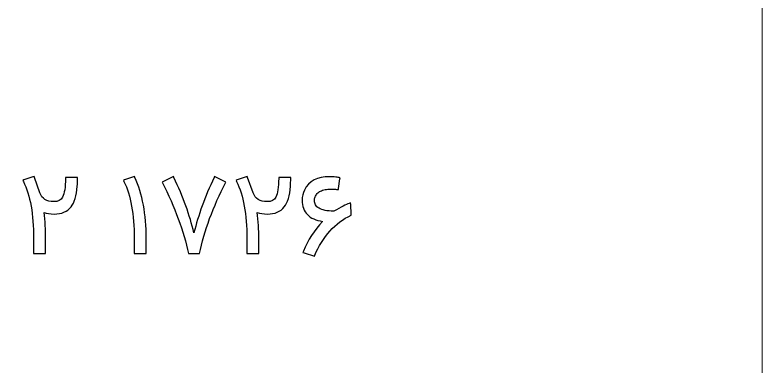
# Model space of a CAD drawing. Header units: millimetres. Extents: x -33 to 258, y -95 to 44.
# Drawn here: x 169.33 to 187.44, y -31.85 to -23.34 of the extents above; entities that cross this region are included whole.
import ezdxf

# ---------------------------------------------------------------- set-up
doc = ezdxf.new("R2010")
doc.units = ezdxf.units.MM
doc.header["$MEASUREMENT"] = 0
doc.layers.add('Layer 1', color=7, linetype='Continuous')

msp = doc.modelspace()

# ---------------------------------------------------------------- linework, layer by layer
at = {"layer": 'Layer 1', "color": 250, "lineweight": 18}
msp.add_open_spline([(150.0391, -3.4437), (150.0391, -3.4437), (185.0439, -3.4437), (185.0439, -3.4437), (186.3644, -3.4437), (187.4415, -4.5208), (187.4415, -5.8413), (187.4415, -5.8413), (187.4415, -40.8461), (187.4415, -40.8461), (187.4415, -42.1666), (186.3644, -43.2437), (185.0439, -43.2437), (185.0439, -43.2437), (150.0391, -43.2437), (150.0391, -43.2437), (148.7186, -43.2437), (147.6415, -42.1666), (147.6415, -40.8461), (147.6415, -40.8461), (147.6415, -5.8413), (147.6415, -5.8413), (147.6415, -4.5208), (148.7186, -3.4437), (150.0391, -3.4437)], degree=3, knots=[0, 0, 0, 0, 0.125, 0.125, 0.125, 0.25, 0.25, 0.25, 0.375, 0.375, 0.375, 0.5, 0.5, 0.5, 0.625, 0.625, 0.625, 0.75, 0.75, 0.75, 0.875, 0.875, 0.875, 1, 1, 1, 1], dxfattribs=at)
at = {"layer": 'Layer 1', "color": 250}
for points, knots in [([(169.94, -27.6572), (169.9894, -27.7976), (170.1022, -27.8683), (170.2785, -27.8683), (170.3809, -27.8683), (170.4515, -27.8316), (170.4896, -27.7577), (170.5113, -27.7138), (170.529, -27.654), (170.5413, -27.5788), (170.5526, -27.5026), (170.5585, -27.4121), (170.5585, -27.3065), (170.5585, -27.3065), (170.5585, -27.2802), (170.5585, -27.2802), (170.5585, -27.2802), (170.5852, -27.2802), (170.5852, -27.2802), (170.5852, -27.2802), (170.824, -27.2816), (170.824, -27.2816), (170.824, -27.2816), (170.8507, -27.2816), (170.8507, -27.2816), (170.8507, -27.2816), (170.8507, -27.3079), (170.8507, -27.3079), (170.8498, -27.3753), (170.8475, -27.4379), (170.8439, -27.4963), (170.8262, -27.7283), (170.7763, -27.8954), (170.6939, -27.9983), (170.6029, -28.1134), (170.466, -28.1704), (170.2839, -28.1696), (170.1856, -28.1696), (170.104, -28.1555), (170.0392, -28.1283), (170.0651, -28.339), (170.0782, -28.5501), (170.0782, -28.7612), (170.0782, -28.7612), (170.0782, -29.1024), (170.0782, -29.1024), (170.0782, -29.1024), (170.0782, -29.1292), (170.0782, -29.1292), (170.0782, -29.1292), (170.0515, -29.1292), (170.0515, -29.1292), (170.0515, -29.1292), (169.8136, -29.1292), (169.8136, -29.1292), (169.8136, -29.1292), (169.7874, -29.1292), (169.7874, -29.1292), (169.7874, -29.1292), (169.7874, -29.1024), (169.7874, -29.1024), (169.7874, -29.1024), (169.7874, -28.7576), (169.7874, -28.7576), (169.7874, -28.1768), (169.704, -27.7183), (169.5377, -27.3808), (169.5377, -27.3808), (169.5246, -27.3545), (169.5246, -27.3545), (169.5246, -27.3545), (169.5522, -27.3437), (169.5522, -27.3437), (169.5522, -27.3437), (169.7715, -27.2666), (169.7715, -27.2666), (169.7715, -27.2666), (169.7964, -27.259), (169.7964, -27.259), (169.7964, -27.259), (169.8046, -27.2829), (169.8046, -27.2829), (169.8046, -27.2829), (169.94, -27.6572), (169.94, -27.6572)], [0, 0, 0, 0, 0.0357143, 0.0357143, 0.0357143, 0.0714286, 0.0714286, 0.0714286, 0.1071429, 0.1071429, 0.1071429, 0.1428571, 0.1428571, 0.1428571, 0.1785714, 0.1785714, 0.1785714, 0.2142857, 0.2142857, 0.2142857, 0.25, 0.25, 0.25, 0.2857143, 0.2857143, 0.2857143, 0.3214286, 0.3214286, 0.3214286, 0.3571429, 0.3571429, 0.3571429, 0.3928571, 0.3928571, 0.3928571, 0.4285714, 0.4285714, 0.4285714, 0.4642857, 0.4642857, 0.4642857, 0.5, 0.5, 0.5, 0.5357143, 0.5357143, 0.5357143, 0.5714286, 0.5714286, 0.5714286, 0.6071429, 0.6071429, 0.6071429, 0.6428571, 0.6428571, 0.6428571, 0.6785714, 0.6785714, 0.6785714, 0.7142857, 0.7142857, 0.7142857, 0.75, 0.75, 0.75, 0.7857143, 0.7857143, 0.7857143, 0.8214286, 0.8214286, 0.8214286, 0.8571429, 0.8571429, 0.8571429, 0.8928571, 0.8928571, 0.8928571, 0.9285714, 0.9285714, 0.9285714, 0.9642857, 0.9642857, 0.9642857, 1, 1, 1, 1]), ([(172.2422, -27.2816), (172.4244, -27.6817), (172.5159, -28.1745), (172.5159, -28.7612), (172.5159, -28.7612), (172.5159, -29.1024), (172.5159, -29.1024), (172.5159, -29.1024), (172.5159, -29.1292), (172.5159, -29.1292), (172.5159, -29.1292), (172.4892, -29.1292), (172.4892, -29.1292), (172.4892, -29.1292), (172.2513, -29.1292), (172.2513, -29.1292), (172.2513, -29.1292), (172.225, -29.1292), (172.225, -29.1292), (172.225, -29.1292), (172.225, -29.1024), (172.225, -29.1024), (172.225, -29.1024), (172.225, -28.7576), (172.225, -28.7576), (172.225, -28.1768), (172.1417, -27.7183), (171.9754, -27.3808), (171.9754, -27.3808), (171.9623, -27.3545), (171.9623, -27.3545), (171.9623, -27.3545), (171.9899, -27.3437), (171.9899, -27.3437), (171.9899, -27.3437), (172.2092, -27.2666), (172.2092, -27.2666), (172.2092, -27.2666), (172.2318, -27.259), (172.2318, -27.259), (172.2318, -27.259), (172.2422, -27.2816), (172.2422, -27.2816)], [0, 0, 0, 0, 0.0714286, 0.0714286, 0.0714286, 0.1428571, 0.1428571, 0.1428571, 0.2142857, 0.2142857, 0.2142857, 0.2857143, 0.2857143, 0.2857143, 0.3571429, 0.3571429, 0.3571429, 0.4285714, 0.4285714, 0.4285714, 0.5, 0.5, 0.5, 0.5714286, 0.5714286, 0.5714286, 0.6428571, 0.6428571, 0.6428571, 0.7142857, 0.7142857, 0.7142857, 0.7857143, 0.7857143, 0.7857143, 0.8571429, 0.8571429, 0.8571429, 0.9285714, 0.9285714, 0.9285714, 1, 1, 1, 1]), ([(174.4432, -27.3944), (174.136, -27.9969), (173.9235, -28.5751), (173.8058, -29.1292), (173.8058, -29.1292), (173.5416, -29.1292), (173.5416, -29.1292), (173.4215, -28.5823), (173.2095, -28.0037), (172.9059, -27.3944), (172.9059, -27.3944), (173.1769, -27.2562), (173.1769, -27.2562), (173.1769, -27.2562), (173.1886, -27.2816), (173.1886, -27.2816), (173.4088, -27.7541), (173.5706, -28.2003), (173.673, -28.6208), (173.7768, -28.1995), (173.9384, -27.7532), (174.1591, -27.2816), (174.1591, -27.2816), (174.1709, -27.2562), (174.1709, -27.2562), (174.1709, -27.2562), (174.4432, -27.3944), (174.4432, -27.3944)], [0, 0, 0, 0, 0.1111111, 0.1111111, 0.1111111, 0.2222222, 0.2222222, 0.2222222, 0.3333333, 0.3333333, 0.3333333, 0.4444444, 0.4444444, 0.4444444, 0.5555556, 0.5555556, 0.5555556, 0.6666667, 0.6666667, 0.6666667, 0.7777778, 0.7777778, 0.7777778, 0.8888889, 0.8888889, 0.8888889, 1, 1, 1, 1]), ([(175.1083, -27.6572), (175.1576, -27.7976), (175.2705, -27.8683), (175.4467, -27.8683), (175.5491, -27.8683), (175.6197, -27.8316), (175.6578, -27.7577), (175.6796, -27.7138), (175.6972, -27.654), (175.7095, -27.5788), (175.7208, -27.5026), (175.7266, -27.4121), (175.7266, -27.3065), (175.7266, -27.3065), (175.7266, -27.2802), (175.7266, -27.2802), (175.7266, -27.2802), (175.7534, -27.2802), (175.7534, -27.2802), (175.7534, -27.2802), (175.9921, -27.2816), (175.9921, -27.2816), (175.9921, -27.2816), (176.0189, -27.2816), (176.0189, -27.2816), (176.0189, -27.2816), (176.0189, -27.3079), (176.0189, -27.3079), (176.0179, -27.3753), (176.0157, -27.4379), (176.0121, -27.4963), (175.9944, -27.7283), (175.9446, -27.8954), (175.8622, -27.9983), (175.7711, -28.1134), (175.6342, -28.1704), (175.4521, -28.1696), (175.3538, -28.1696), (175.2722, -28.1555), (175.2075, -28.1283), (175.2333, -28.339), (175.2465, -28.5501), (175.2465, -28.7612), (175.2465, -28.7612), (175.2465, -29.1024), (175.2465, -29.1024), (175.2465, -29.1024), (175.2465, -29.1292), (175.2465, -29.1292), (175.2465, -29.1292), (175.2197, -29.1292), (175.2197, -29.1292), (175.2197, -29.1292), (174.9819, -29.1292), (174.9819, -29.1292), (174.9819, -29.1292), (174.9556, -29.1292), (174.9556, -29.1292), (174.9556, -29.1292), (174.9556, -29.1024), (174.9556, -29.1024), (174.9556, -29.1024), (174.9556, -28.7576), (174.9556, -28.7576), (174.9556, -28.1768), (174.8722, -27.7183), (174.706, -27.3808), (174.706, -27.3808), (174.6928, -27.3545), (174.6928, -27.3545), (174.6928, -27.3545), (174.7204, -27.3437), (174.7204, -27.3437), (174.7204, -27.3437), (174.9397, -27.2666), (174.9397, -27.2666), (174.9397, -27.2666), (174.9647, -27.259), (174.9647, -27.259), (174.9647, -27.259), (174.9728, -27.2829), (174.9728, -27.2829), (174.9728, -27.2829), (175.1083, -27.6572), (175.1083, -27.6572)], [0, 0, 0, 0, 0.0357143, 0.0357143, 0.0357143, 0.0714286, 0.0714286, 0.0714286, 0.1071429, 0.1071429, 0.1071429, 0.1428571, 0.1428571, 0.1428571, 0.1785714, 0.1785714, 0.1785714, 0.2142857, 0.2142857, 0.2142857, 0.25, 0.25, 0.25, 0.2857143, 0.2857143, 0.2857143, 0.3214286, 0.3214286, 0.3214286, 0.3571429, 0.3571429, 0.3571429, 0.3928571, 0.3928571, 0.3928571, 0.4285714, 0.4285714, 0.4285714, 0.4642857, 0.4642857, 0.4642857, 0.5, 0.5, 0.5, 0.5357143, 0.5357143, 0.5357143, 0.5714286, 0.5714286, 0.5714286, 0.6071429, 0.6071429, 0.6071429, 0.6428571, 0.6428571, 0.6428571, 0.6785714, 0.6785714, 0.6785714, 0.7142857, 0.7142857, 0.7142857, 0.75, 0.75, 0.75, 0.7857143, 0.7857143, 0.7857143, 0.8214286, 0.8214286, 0.8214286, 0.8571429, 0.8571429, 0.8571429, 0.8928571, 0.8928571, 0.8928571, 0.9285714, 0.9285714, 0.9285714, 0.9642857, 0.9642857, 0.9642857, 1, 1, 1, 1]), ([(177.1492, -27.572), (177.1379, -27.5711), (177.122, -27.5698), (177.1017, -27.5683), (177.0858, -27.5675), (177.0686, -27.5666), (177.0509, -27.5656), (177.0342, -27.5656), (177.0169, -27.5656), (176.9993, -27.5656), (176.9444, -27.5656), (176.8951, -27.5693), (176.8507, -27.5774), (176.8072, -27.5865), (176.7701, -27.5983), (176.7392, -27.6132), (176.7084, -27.6291), (176.6826, -27.6486), (176.6623, -27.6717), (176.6392, -27.6984), (176.6219, -27.7251), (176.6105, -27.7528), (176.5988, -27.78), (176.5934, -27.809), (176.5934, -27.8389), (176.5934, -27.8814), (176.602, -27.9181), (176.6197, -27.9489), (176.6382, -27.9811), (176.6663, -28.0078), (176.7034, -28.03), (176.7415, -28.0522), (176.79, -28.069), (176.8493, -28.0803), (176.9096, -28.0921), (176.9799, -28.098), (177.0604, -28.0989), (177.2381, -28.0029), (177.3631, -27.9399), (177.4347, -27.9105), (177.4347, -27.9105), (177.4705, -27.8959), (177.4705, -27.8959), (177.4705, -27.8959), (177.4718, -27.9331), (177.4718, -27.9331), (177.4718, -27.9331), (177.4827, -28.1813), (177.4827, -28.1813), (177.4827, -28.1813), (177.4827, -28.1986), (177.4827, -28.1986), (177.094, -28.3784), (176.7968, -28.7082), (176.5906, -29.1889), (176.5906, -29.1889), (176.3423, -29.1065), (176.3423, -29.1065), (176.3423, -29.1065), (176.3156, -29.0974), (176.3156, -29.0974), (176.3156, -29.0974), (176.3252, -29.0707), (176.3252, -29.0707), (176.4338, -28.8025), (176.5897, -28.5615), (176.7922, -28.3472), (176.6287, -28.3241), (176.5046, -28.2692), (176.4207, -28.1827), (176.3365, -28.0962), (176.2948, -27.9793), (176.2957, -27.8325), (176.2957, -27.7446), (176.3134, -27.664), (176.3491, -27.5906), (176.4597, -27.3695), (176.6623, -27.2612), (176.9567, -27.2658), (176.9807, -27.2658), (177.0056, -27.2662), (177.0315, -27.2666), (177.0559, -27.2685), (177.0818, -27.2707), (177.108, -27.2734), (177.1329, -27.2761), (177.1601, -27.2797), (177.1892, -27.2843), (177.1892, -27.2843), (177.2159, -27.288), (177.2159, -27.288), (177.2159, -27.288), (177.2118, -27.3147), (177.2118, -27.3147), (177.2118, -27.3147), (177.1773, -27.5494), (177.1773, -27.5494), (177.1773, -27.5494), (177.1746, -27.5747), (177.1746, -27.5747), (177.1746, -27.5747), (177.1492, -27.572), (177.1492, -27.572)], [0, 0, 0, 0, 0.0294118, 0.0294118, 0.0294118, 0.0588235, 0.0588235, 0.0588235, 0.0882353, 0.0882353, 0.0882353, 0.1176471, 0.1176471, 0.1176471, 0.1470588, 0.1470588, 0.1470588, 0.1764706, 0.1764706, 0.1764706, 0.2058824, 0.2058824, 0.2058824, 0.2352941, 0.2352941, 0.2352941, 0.2647059, 0.2647059, 0.2647059, 0.2941176, 0.2941176, 0.2941176, 0.3235294, 0.3235294, 0.3235294, 0.3529412, 0.3529412, 0.3529412, 0.3823529, 0.3823529, 0.3823529, 0.4117647, 0.4117647, 0.4117647, 0.4411765, 0.4411765, 0.4411765, 0.4705882, 0.4705882, 0.4705882, 0.5, 0.5, 0.5, 0.5294118, 0.5294118, 0.5294118, 0.5588235, 0.5588235, 0.5588235, 0.5882353, 0.5882353, 0.5882353, 0.6176471, 0.6176471, 0.6176471, 0.6470588, 0.6470588, 0.6470588, 0.6764706, 0.6764706, 0.6764706, 0.7058824, 0.7058824, 0.7058824, 0.7352941, 0.7352941, 0.7352941, 0.7647059, 0.7647059, 0.7647059, 0.7941176, 0.7941176, 0.7941176, 0.8235294, 0.8235294, 0.8235294, 0.8529412, 0.8529412, 0.8529412, 0.8823529, 0.8823529, 0.8823529, 0.9117647, 0.9117647, 0.9117647, 0.9411765, 0.9411765, 0.9411765, 0.9705882, 0.9705882, 0.9705882, 1, 1, 1, 1])]:
    msp.add_open_spline(points, degree=3, knots=knots, dxfattribs=at)

doc.saveas('drawing.dxf')
